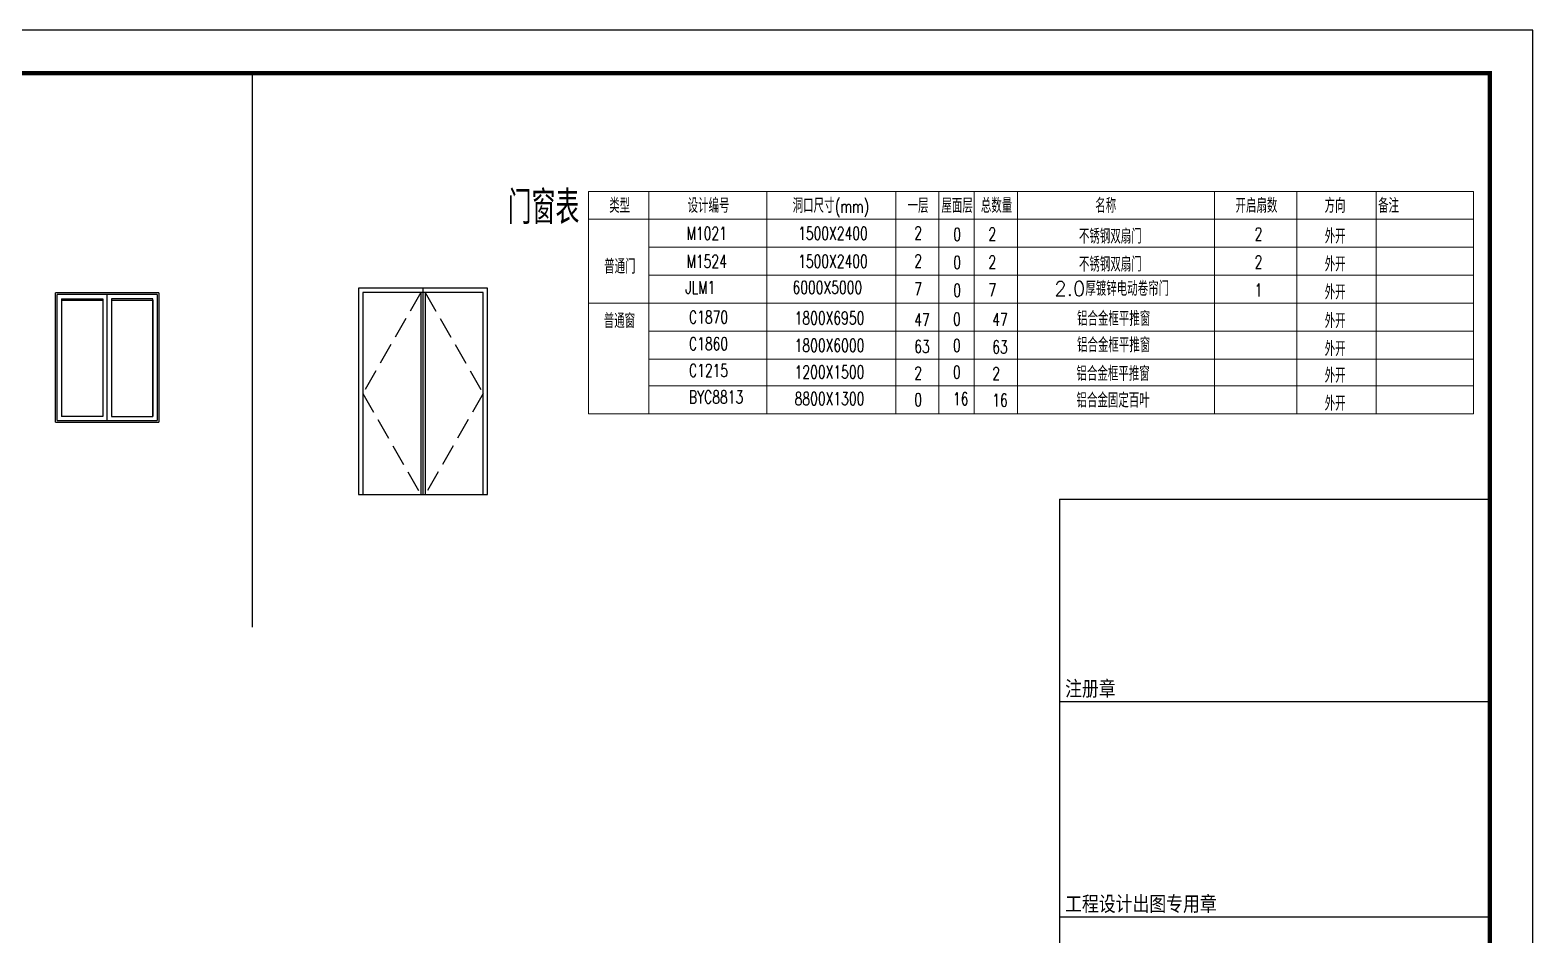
# Model space of a CAD drawing. Extents: x -446699 to 757189, y -606167 to -103070.
# Drawn here: x -212258 to -194794, y -413741 to -403231 of the extents above; entities that cross this region are included whole.
import ezdxf

# ---------------------------------------------------------------- set-up
doc = ezdxf.new("R2010")
doc.units = 0
doc.header["$LTSCALE"] = 1000
doc.header["$MEASUREMENT"] = 0
doc.linetypes.add('DASH', pattern=[0.35, 0.25, -0.1])
for name, color, linetype in [('14', 14, 'Continuous'), ('E_WINDOW', 2, 'Continuous'), ('PUB_TITLE', 4, 'Continuous')]:
    doc.layers.add(name, color=color, linetype=linetype)
doc.layers.add('A-ANNO-TEXT', color=7, linetype='Continuous', lineweight=15)
doc.styles.add('_TCH_WDTABLE', font='SIMPLEX', dxfattribs={"bigfont": 'GBCBIG'})
doc.styles.add('宋体', font='')
doc.styles.get('宋体').set_extended_font_data('宋体')

# ---------------------------------------------------------------- blocks, each defined once
blk = doc.blocks.new('3R5TREGDH')
at = {"layer": 'E_WINDOW'}
for p, q in [((-202542, -408218), (-203742, -408218)), ((-203742, -409718), (-203742, -408218)), ((-202562, -408235), (-203722, -408235)), ((-203722, -409701), (-203722, -408235)), ((-203672, -408285), (-203192, -408285)), ((-203672, -408285), (-203672, -409651)), ((-203672, -408300), (-203192, -408300)), ((-203192, -408285), (-203192, -409651)), ((-203142, -409701), (-203142, -408235)), ((-202612, -408285), (-203092, -408285)), ((-203092, -408285), (-203092, -409651)), ((-203092, -408300), (-202612, -408300)), ((-202612, -409651), (-202612, -408285)), ((-202612, -408300), (-202612, -409651)), ((-202562, -408235), (-202562, -409701)), ((-202542, -408218), (-202542, -409718)), ((-203722, -409701), (-202562, -409701)), ((-203192, -409651), (-203672, -409651)), ((-203092, -409651), (-202612, -409651)), ((-203742, -409718), (-202542, -409718))]:
    blk.add_line(p, q, dxfattribs=at)
blk = doc.blocks.new('YHYHHRR')
at = {"layer": '14', "color": 14}
for p, q in [((256875, 490950), (256881, 460850)), ((256875, 490950), (266875, 490950)), ((256881, 486250), (266881, 486250)), ((256881, 481250), (266881, 481250))]:
    blk.add_line(p, q, dxfattribs=at)
at = {"layer": '14', "color": 14, "style": '宋体', "width": 0.82}
for s, p in [('注册章', (257008, 486378)), ('工程设计出图专用章', (257008, 481378))]:
    blk.add_text(s, height=350, dxfattribs=at).set_placement(p)

msp = doc.modelspace()

# ---------------------------------------------------------------- linework, layer by layer
msp.add_lwpolyline([(-209673.6, -410165.2), (-209673.6, -403730.8)])
at = {"color": 251, "linetype": 'DASH'}
for points in [[(-207717.2, -406277.1), (-208392.2, -407452.1), (-207717.2, -408627.1)], [(-207667.2, -406277.1), (-206992.2, -407452.1), (-207667.2, -408627.1)]]:
    msp.add_lwpolyline(points, dxfattribs=at)
at = {"layer": 'A-ANNO-TEXT', "extrusion": (0, -9.51011e-06, 1), "elevation": 4}
for points in [[(-195484.1, -407688.3), (-195484.1, -405103.9), (-205768.4, -405103.9), (-205768.4, -407688.3)], [(-205068.4, -405103.9), (-205068.4, -407688.3)], [(-203698.3, -405103.9), (-203698.3, -407688.3)], [(-202198.3, -405103.9), (-202198.3, -407688.3)], [(-202198.3, -405103.9), (-202198.3, -407688.3)], [(-201698.3, -405103.9), (-201698.3, -407688.3)], [(-201698.3, -405103.9), (-201698.3, -407688.3)], [(-201285.5, -405103.9), (-201285.5, -407688.3)], [(-200785.5, -405103.9), (-200785.5, -407688.3)], [(-198495.1, -405103.9), (-198495.1, -407688.3)], [(-197537, -405103.9), (-197537, -407688.3)], [(-196615.9, -405103.9), (-196615.9, -407688.3)], [(-205768.4, -405428.9), (-195484.1, -405428.9)], [(-205068.4, -405753.9), (-195484.1, -405753.9)], [(-205068.4, -406078.9), (-195484.1, -406078.9)], [(-205768.4, -406403.9), (-195484.1, -406403.9)], [(-205068.4, -406403.9), (-195484.1, -406403.9)], [(-205068.4, -406728.9), (-195484.1, -406728.9)], [(-205068.4, -407053.9), (-195484.1, -407053.9)], [(-205068.4, -407363.3), (-195484.1, -407363.3)], [(-205768.4, -407688.3), (-195484.1, -407688.3)]]:
    msp.add_lwpolyline(points, dxfattribs=at)
at = {"layer": 'E_WINDOW'}
for p, q in [((-207717.2, -406277.1), (-207717.2, -408627.1)), ((-207692.2, -406227.1), (-207692.2, -408627.1)), ((-207667.2, -406277.1), (-207667.2, -408627.1))]:
    msp.add_line(p, q, dxfattribs=at)
for points in [[(-208442.2, -408627.1), (-206942.2, -408627.1), (-206942.2, -406227.1), (-208442.2, -406227.1)], [(-208392.2, -408627.1), (-206992.2, -408627.1), (-206992.2, -406277.1), (-208392.2, -406277.1)]]:
    msp.add_lwpolyline(points, close=True, dxfattribs=at)
at = {"layer": 'PUB_TITLE'}
msp.add_lwpolyline([(-224493.9, -424230.8), (-194793.9, -424230.8), (-194793.9, -403230.8), (-224493.9, -403230.8)], close=True, dxfattribs=at)
at = {"layer": 'PUB_TITLE', "const_width": 50}
msp.add_lwpolyline([(-223243.9, -423730.8), (-195293.9, -423730.8), (-195293.9, -403730.8), (-223243.9, -403730.8)], close=True, dxfattribs=at)

# ---------------------------------------------------------------- block references
msp.add_blockref('3R5TREGDH', (-8219.5, 1933.7))
at = {"xscale": 0.49999995, "yscale": 0.49999995, "zscale": 0.49999995}
msp.add_blockref('YHYHHRR', (-328734.2, -654155.6), dxfattribs=at)

# ---------------------------------------------------------------- texts
at = {"layer": 'A-ANNO-TEXT', "extrusion": (0, -9.5104e-06, 1), "style": '_TCH_WDTABLE'}
for s, height, p in [('门窗表', 385.82, (-206707.9, -405484.1, 4)), ('类型', 168.79, (-205528.2, -405353.9, 4)), ('设计编号', 168.79, (-204617, -405353.9, 4)), ('洞口尺寸', 168.79, (-203396.5, -405353.9, 4)), ('总数量', 168.79, (-201209.4, -405353.9, 4)), ('名称', 168.79, (-199879.7, -405353.9, 4)), ('开启扇数', 168.79, (-198249.7, -405353.9, 4)), ('方向', 168.79, (-197215.2, -405353.9, 4)), ('备注', 168.79, (-196593.3, -405353.9, 4)), ('一层', 168.79, (-202060.2, -405353.9, 4)), ('屋面层', 168.79, (-201667.6, -405353.9, 4)), ('普通门', 168.79, (-205586.9, -406060.3, 4)), ('普通窗', 168.79, (-205591.5, -406692.8, 3.9))]:
    msp.add_text(s, height=height, rotation=360, dxfattribs=at).set_placement(p)
at = {"layer": 'A-ANNO-TEXT', "extrusion": (0, -9.5104e-06, 1), "style": '_TCH_WDTABLE', "width": 0.705882}
msp.add_text('(mm)', height=148.75, rotation=360, dxfattribs=at).set_placement((-202905, -405353.9, 4))
at = {"layer": 'A-ANNO-TEXT', "color": 2, "extrusion": (0, -9.5104e-06, 1), "style": '_TCH_WDTABLE', "width": 0.705882}
for s, height, p in [('M1021', 148.75, (-204628.3, -405665.8, 4)), ('1500X2400', 148.75, (-203333.3, -405665.8, 4)), ('2', 148.8, (-201983, -405662.1, 4)), ('0', 148.8, (-201529.8, -405679, 4)), ('2', 148.8, (-201121.3, -405674.7, 4)), ('2', 148.8, (-198028.6, -405674.9, 4)), ('M1524', 148.75, (-204628.3, -405990.8, 4)), ('1500X2400', 148.75, (-203333.3, -405990.8, 4)), ('2', 148.8, (-201983, -405987.1, 4)), ('0', 148.8, (-201529.8, -406004, 4)), ('2', 148.8, (-201121.3, -405999.7, 4)), ('2', 148.8, (-198028.6, -405999.9, 4)), ('JLM1', 148.75, (-204643.2, -406294.2, 4)), ('6000X5000', 148.75, (-203398.1, -406294.2, 4)), ('7', 148.8, (-201983, -406312.1, 4)), ('0', 148.8, (-201529.8, -406329, 4)), ('7', 148.8, (-201121.3, -406324.7, 4)), ('1', 148.8, (-198028.6, -406324.9, 4)), ('C1870', 148.75, (-204600.8, -406639.6, 4)), ('1800X6950', 148.75, (-203373.3, -406649.4, 4)), ('47', 148.75, (-201983, -406669.9, 4)), ('0', 148.8, (-201533, -406662.3, 4)), ('47', 148.75, (-201076.6, -406667, 4)), ('C1860', 148.75, (-204600.8, -406949.1, 4)), ('1800X6000', 148.75, (-203373.3, -406967.7, 4)), ('63', 148.75, (-201983, -406980.4, 4)), ('0', 148.8, (-201533.1, -406969.1, 4)), ('63', 148.75, (-201076.6, -406985.7, 4)), ('C1215', 148.75, (-204600.8, -407258.5, 4.1)), ('1200X1500', 148.75, (-203373.3, -407277.2, 4.1)), ('2', 148.8, (-201983, -407289.9, 4.1)), ('0', 148.8, (-201533.1, -407278.5, 4.1)), ('2', 148.8, (-201076.6, -407295.2, 4.1)), ('BYC8813', 148.75, (-204600.8, -407567.9, 4.1)), ('8800X1300', 148.75, (-203373.3, -407586.6, 4.1)), ('16', 148.75, (-201533.1, -407588, 4.1)), ('0', 148.8, (-201983, -407599.3, 4.1)), ('16', 148.75, (-201076.6, -407604.6, 4.1))]:
    msp.add_text(s, height=height, rotation=360, dxfattribs=at).set_placement(p)
at = {"layer": 'A-ANNO-TEXT', "color": 2, "extrusion": (0, -9.5104e-06, 1), "style": '_TCH_WDTABLE'}
for s, height, p in [('不锈钢双扇门', 168.79, (-200069.6, -405710.5, 4)), ('外开', 168.79, (-197213.4, -405709.7, 4)), ('不锈钢双扇门', 168.79, (-200069.6, -406035.5, 4)), ('外开', 168.79, (-197213.4, -406034.7, 4)), ('2.0厚镀锌电动卷帘门', 168.794, (-200356.5, -406318, 4)), ('外开', 168.79, (-197213.4, -406359.7, 4)), ('铝合金框平推窗', 168.79, (-200091.6, -406667.2, 4)), ('外开', 168.79, (-197213.4, -406692.5, 4)), ('铝合金框平推窗', 168.79, (-200091.6, -406972.7, 4)), ('外开', 168.79, (-197213.4, -407017.5, 4)), ('铝合金框平推窗', 168.79, (-200097.7, -407305.6, 4)), ('外开', 168.79, (-197213.4, -407326.9, 4)), ('铝合金固定百叶', 168.79, (-200097.7, -407615.1, 4.1)), ('外开', 168.79, (-197213.4, -407651.9, 4))]:
    msp.add_text(s, height=height, rotation=360, dxfattribs=at).set_placement(p)

doc.saveas('drawing.dxf')
